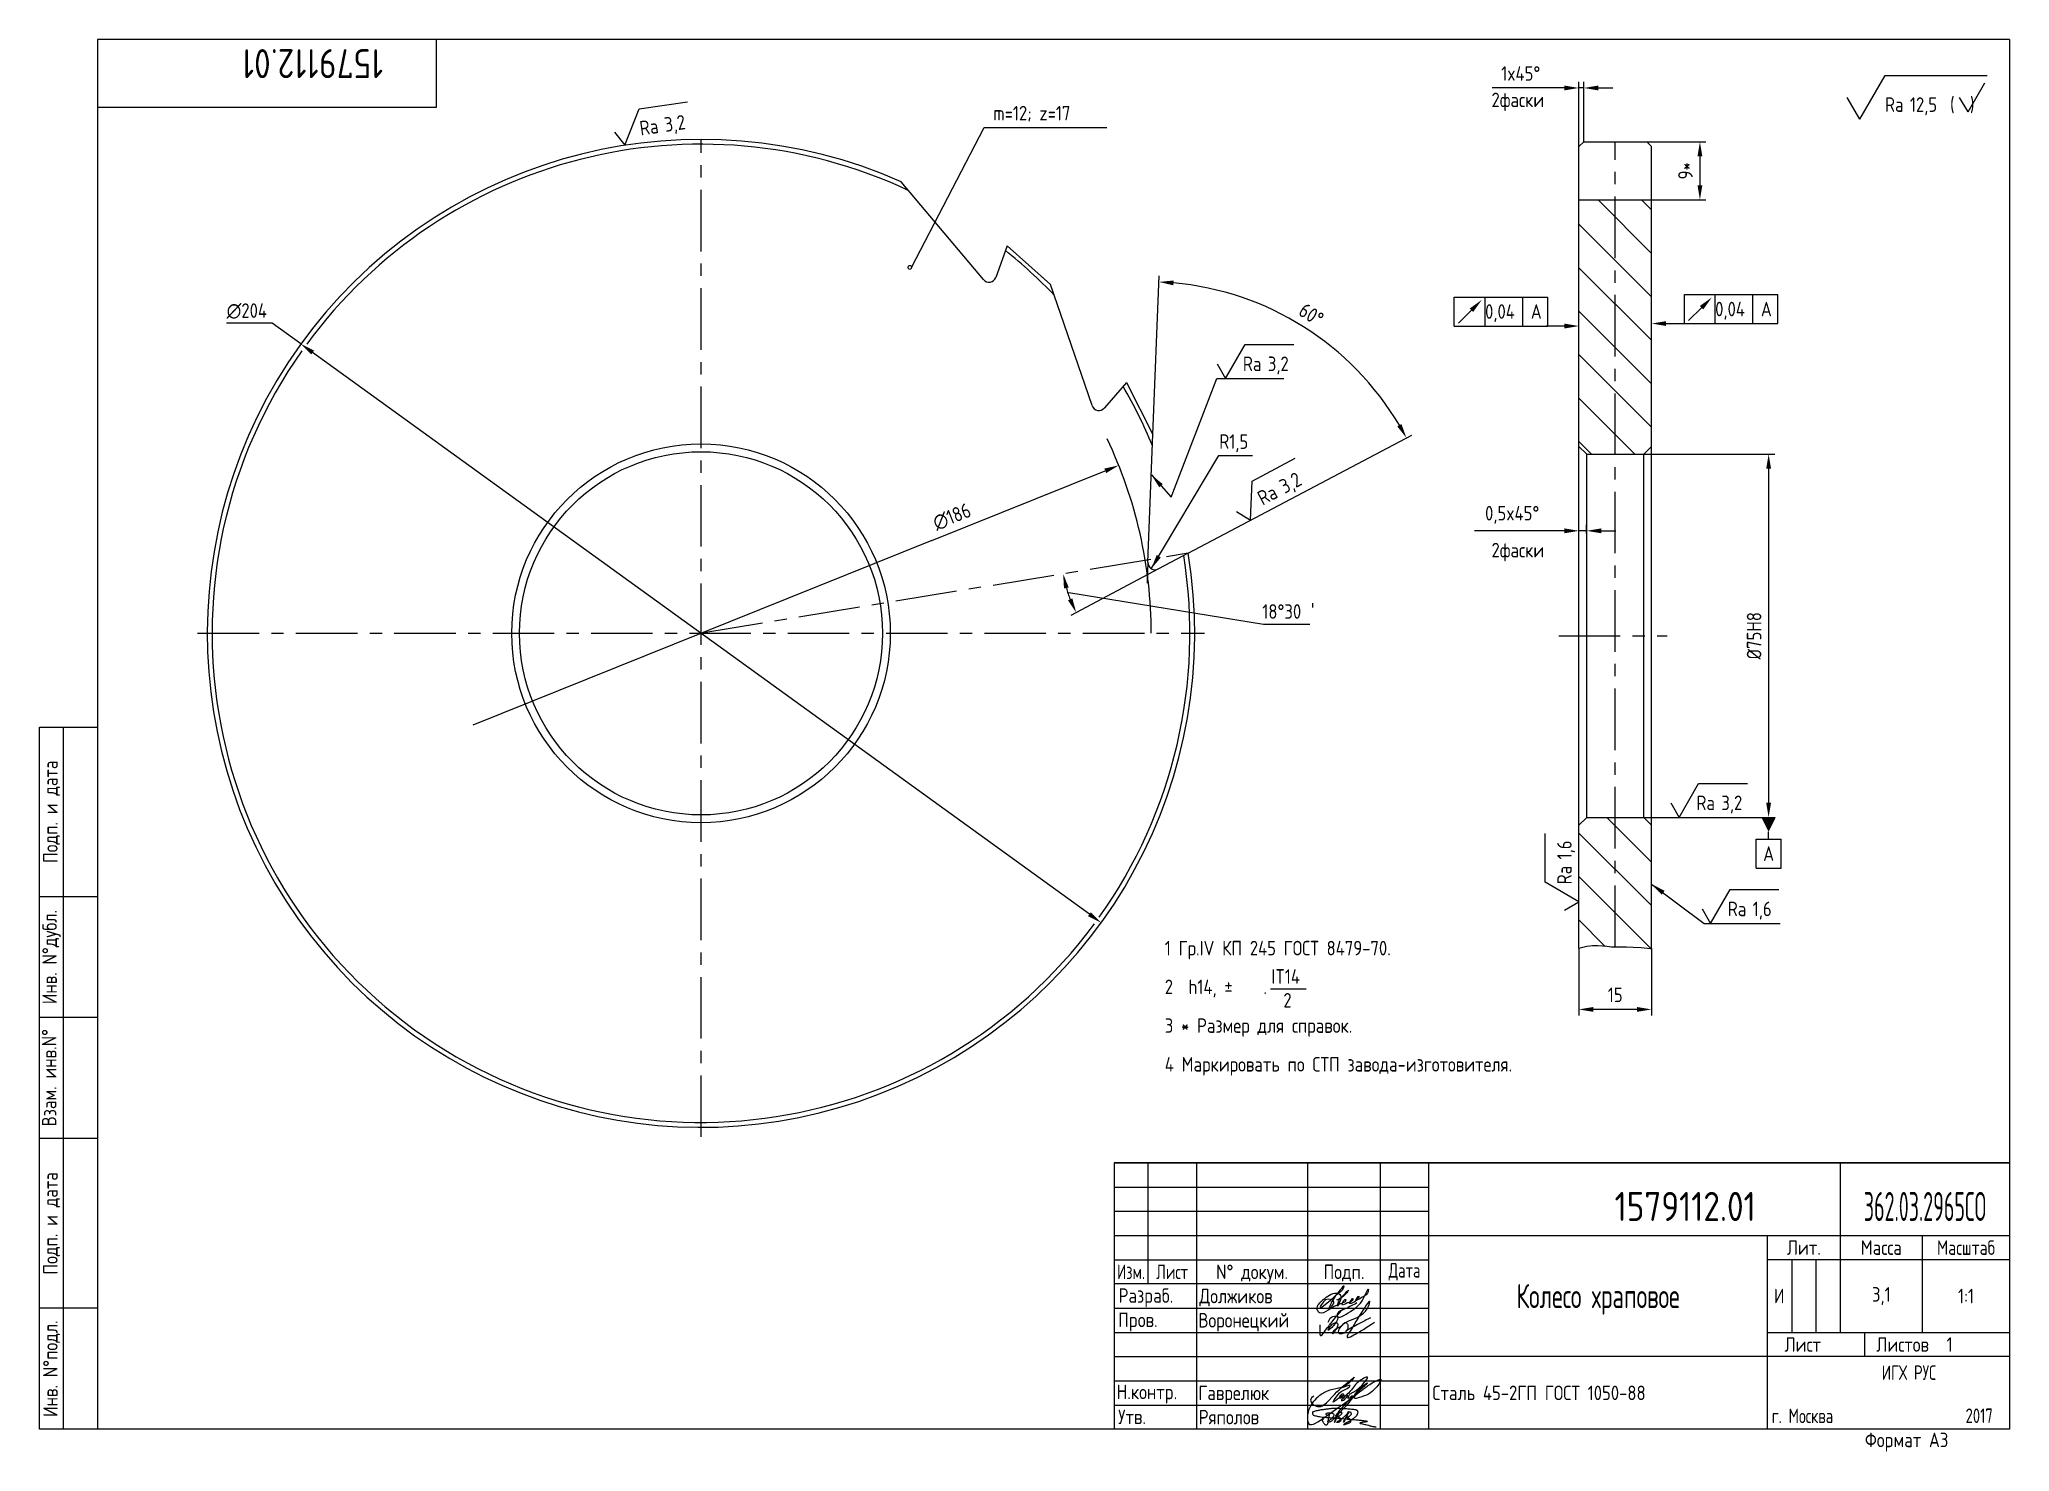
# Paper-space layout 'A3' of a CAD drawing. Header units: millimetres. Extents: x 296 to 703, y 4 to 296.
# The model-space entities are those that its viewports show. They can reach past a viewport. Long polylines and large blocks are cut down to what shows.
import ezdxf
from ezdxf.enums import TextEntityAlignment as Align

# ---------------------------------------------------------------- set-up
doc = ezdxf.new("R2010")
doc.units = ezdxf.units.MM
doc.linetypes.add('CENTER', pattern=[50.8, 31.75, -6.35, 6.35, -6.35])
for name, color, linetype in [('Bord', 1, 'Continuous'), ('Cen', 5, 'CENTER'), ('Cont', 6, 'Continuous'), ('Dim', 7, 'Continuous'), ('HATCH', 2, 'Continuous'), ('Text', 3, 'Continuous'), ('Textb', 6, 'Continuous'), ('Vporti', 7, 'Continuous')]:
    doc.layers.add(name, color=color, linetype=linetype)
doc.layers.get('Defpoints').off()
doc.styles.add('Style1', font='romans.shx', dxfattribs={"width": 0.8})
doc.dimstyles.new('Dia_1', dxfattribs={"dimtxt": 3, "dimasz": 3, "dimexe": 1.25, "dimexo": 0, "dimgap": 1, "dimtad": 1, "dimtoh": 1, "dimdec": 3, "dimtxsty": 'Style1', "dimcen": 2.5, "dimclrt": 3, "dimadec": 0, "dimazin": 0, "dimtfac": 1, "dimtdec": 3, "dimtmove": 0, "dimatfit": 2, "dimfxl": 1, "dimarcsym": 0})
doc.dimstyles.new('LIN1', dxfattribs={"dimtxt": 3, "dimasz": 3, "dimexe": 1.25, "dimexo": 0, "dimgap": 1.5, "dimtad": 1, "dimdec": 1, "dimdsep": 46, "dimtxsty": 'Style1', "dimcen": 2.5, "dimclrt": 3, "dimadec": 0, "dimazin": 0, "dimtfac": 1, "dimtdec": 1, "dimtmove": 0, "dimatfit": 3, "dimfxl": 1, "dimarcsym": 0})

# ---------------------------------------------------------------- blocks, each defined once
blk = doc.blocks.new('A$C314368CF')
at = {"layer": 'Text'}
for q in [(7.18, 6), (1.98, 3)]:
    blk.add_line((3.72, 0), q, dxfattribs=at)
at = {"layer": 'Text', "style": 'Style1', "width": 0.8}
blk.add_text('(  )', height=3, dxfattribs=at).set_placement((0, 0))
blk = doc.blocks.new('sherISO_18')
at = {"layer": 'Cont'}
for p, q in [((-30.94, -16.46), (-25.74, -7.46)), ((-25.74, -7.46), (-4.67, -7.46)), ((-30.94, -16.46), (-33.54, -11.96))]:
    blk.add_line(p, q, dxfattribs=at)
blk.add_blockref('A$C314368CF', (-12.3, -14.96))
at = {"layer": 'Textb', "style": 'Style1', "width": 0.8}
blk.add_text('Ra', height=3, dxfattribs=at).set_placement((-25.74, -14.96))
blk.add_attdef('12,5', (-20.6, -14.96), '', height=3, dxfattribs=at)
blk = doc.blocks.new('A3')
at = {"layer": 'Bord'}
for p, q in [((230, 55), (295, 55)), ((230, 50), (295, 50)), ((230, 45), (295, 45)), ((370, 40), (370, 25)), ((375, 40), (375, 25)), ((230, 30), (295, 30)), ((230, 25), (295, 25)), ((230, 20), (295, 20)), ((230, 15), (295, 15)), ((230, 10), (295, 10))]:
    blk.add_line(p, q, dxfattribs=at)
at = {"layer": 'Cont'}
for p, q in [((415, 292), (20, 292)), ((20, 292), (20, 5)), ((90, 278), (90, 292)), ((415, 292), (415, 5)), ((20, 278), (90, 278)), ((8, 5), (8, 150)), ((8, 150), (20, 150)), ((13, 5), (13, 150)), ((8, 115), (20, 115)), ((20, 90), (8, 90)), ((20, 65), (8, 65)), ((230, 60), (415, 60)), ((415, 60), (230, 60)), ((230, 60), (230, 5)), ((237, 60), (237, 35)), ((247, 60), (247, 5)), ((270, 5), (270, 60)), ((285, 60), (285, 5)), ((295, 5), (295, 60)), ((380, 60), (380, 25)), ((295, 45), (415, 45)), ((365, 5), (365, 45)), ((397, 25), (397, 45)), ((230, 40), (295, 40)), ((415, 40), (365, 40)), ((295, 35), (230, 35)), ((20, 30), (8, 30)), ((365, 25), (415, 25)), ((385, 25), (385, 20)), ((415, 20), (295, 20)), ((20, 5), (8, 5)), ((415, 5), (20, 5))]:
    blk.add_line(p, q, dxfattribs=at)
at = {"layer": 'Text', "style": 'Style1', "width": 0.8}
for s, p in [('Подп. и дата', (10.5, 132.5)), ('Инв. N%%dдубл.', (10.5, 102.5)), ('Взам. инв.N%%d ', (10, 78.38)), ('Подп. и дата', (10.5, 47.5)), ('Инв. N%%dподл.', (10.5, 17.5))]:
    blk.add_text(s, height=3, rotation=90, dxfattribs=at).set_placement(p, align=Align.MIDDLE)
at = {"layer": 'Text', "style": 'Style1'}
for s, width, p in [('Лит.', 0.8, (372.5, 42.5)), ('Масса', 0.8, (388.5, 42.5)), ('Масштаб', 0.75, (406, 42.5)), ('Изм.', 0.7, (233.5, 37.5)), ('Лист', 0.7, (242, 37.5)), ('N%%d докум.', 0.8, (258.5, 37.5)), ('Подп.', 0.8, (277.5, 37.5)), ('Лист', 0.8, (372.27, 22.5)), ('Листов', 0.8, (392.9, 22.5))]:
    blk.add_text(s, height=3, dxfattribs=dict(at, width=width)).set_placement(p, align=Align.MIDDLE_CENTER)
at = {"layer": 'Text', "style": 'Style1', "width": 0.7}
for s, p in [('Дата', (290, 37.5)), ('ИГХ РУС', (394.22, 16.69))]:
    blk.add_text(s, height=3, dxfattribs=at).set_placement(p, align=Align.MIDDLE)
at = {"layer": 'Text', "style": 'Style1'}
for s, width, p in [('Разpаб.', 0.8, (230.92, 31.1)), ('Пpов.', 0.8, (230.84, 26.08)), ('Н.контp.', 0.8, (230.52, 11.2)), ('Утв.', 0.8, (230.84, 6.06)), ('г. Москва', 0.7, (365.87, 6.25)), ('Фоpмат А3', 0.8, (385.11, 1.29))]:
    blk.add_text(s, height=3, dxfattribs=dict(at, width=width)).set_placement(p)
for tag, p, width in [('ФИО', (249, 31), 0.8), ('И', (366.3, 31.02), 0.8), ('ФИО', (249, 26), 0.8), ('ГОСТ_СОРТАМЕНТА', (307, 14), 0.8), ('ФИО', (249, 11), 0.8), ('ФИО', (249, 6), 0.8), ('2007', (402.85, 6.29), 0.7)]:
    blk.add_attdef(tag, p, '', height=3, dxfattribs=dict(at, width=width))
at = {"layer": 'Text', "style": 'Style1', "width": 0.8}
for tag, p in [('200', (388.5, 32.5)), ('1:20', (406, 32.5))]:
    blk.add_attdef(tag, text='', height=3, dxfattribs=at).set_placement(p, align=Align.MIDDLE)
blk.add_attdef('СБОРОЧНЫЙ_ЧЕРТЕЖ', text='', height=3, dxfattribs=at).set_placement((330, 21.3), align=Align.CENTER)
for tag, p in [('1', (379, 22.5)), ('2', (402.6, 22.5))]:
    blk.add_attdef(tag, text='', height=3, dxfattribs=at).set_placement(p, align=Align.MIDDLE_CENTER)
blk.add_attdef('ЛИСТ', text='', height=3, dxfattribs=at).set_placement((295.75, 12.5), align=Align.MIDDLE_LEFT)
at = {"layer": 'Text', "style": 'Style1', "width": 0.7}
blk.add_attdef('%%OГОСТ_ТЕХ._ТРЕБОВАНИЙ', text='', height=3, dxfattribs=at).set_placement((307, 8), align=Align.BOTTOM_LEFT)
at = {"layer": 'Textb', "style": 'Style1', "width": 0.8}
blk.add_attdef('1234567', (79, 290), '', height=6, rotation=180, dxfattribs=at)
blk.add_attdef('1234567', (333.4, 48), '', height=6, dxfattribs=at)
for tag, height, p in [('123ХЯ', 6, (393.62, 48)), ('НАИМЕНОВАНИЕ', 5, (330, 30))]:
    blk.add_attdef(tag, text='', height=height, dxfattribs=at).set_placement(p, align=Align.CENTER)
blk = doc.blocks.new('A$C63F45750')
at = {"layer": 'Text'}
for points, knots in [([(3.17, 2.37), (3.12, 2.38), (3.04, 2.41), (2.94, 2.5), (2.85, 2.57), (2.79, 2.69), (2.87, 2.77), (2.99, 2.84), (3.16, 2.89), (3.36, 2.93), (3.6, 2.95), (3.82, 2.92), (4.05, 2.87), (4.25, 2.78), (4.45, 2.63), (4.46, 2.42), (4.38, 2.26), (4.28, 2.1), (4.17, 1.94), (4.03, 1.78), (3.89, 1.62), (3.75, 1.52), (3.63, 1.43), (3.49, 1.36), (3.35, 1.3), (3.24, 1.25), (3.16, 1.21), (3.12, 1.15), (3.19, 1.1), (3.27, 1.09), (3.4, 1.07), (3.55, 1.07), (3.72, 1.12), (3.92, 1.19), (4.1, 1.34), (4.26, 1.51), (4.44, 1.65), (4.59, 1.81), (4.74, 1.93), (4.84, 2.04), (4.93, 2.14), (5.07, 2.29), (5.19, 2.53), (5.28, 2.68), (5.35, 2.96), (5.23, 2.66), (5.2, 2.44), (5.04, 2.09), (4.95, 1.81), (4.86, 1.57), (4.75, 1.31), (4.67, 1.12), (4.46, 0.78), (4.62, 1.17), (4.71, 1.45), (4.88, 1.74), (5.01, 2), (5.08, 2.19), (5.19, 2.4), (5.32, 2.58), (5.4, 2.75), (5.52, 2.89), (5.65, 3.04), (5.85, 3.1), (6.02, 3.03), (6.08, 2.87), (6.03, 2.7), (5.9, 2.51), (5.7, 2.37), (5.55, 2.23), (5.4, 2.17), (5.31, 2.12), (5.12, 2.09), (5.35, 2.07), (5.48, 2), (5.64, 1.93), (5.75, 1.8), (5.85, 1.67), (5.89, 1.54), (5.89, 1.37), (5.8, 1.2), (5.63, 1.06), (5.41, 0.94), (5.23, 0.86), (5.02, 0.92), (5.13, 1.1), (5.28, 1.16), (5.44, 1.27), (5.61, 1.36), (5.74, 1.46), (5.86, 1.53), (5.95, 1.61), (6.05, 1.69), (6.15, 1.77), (6.28, 1.87), (6.46, 2.02), (6.65, 2.19), (6.83, 2.37), (6.98, 2.49), (7.11, 2.61), (7.2, 2.74), (7.32, 2.84), (7.42, 2.97), (7.48, 3.08), (7.48, 3.27), (7.34, 3.08), (7.28, 2.94), (7.18, 2.69), (7.1, 2.46), (7, 2.22), (6.93, 1.98), (6.83, 1.78), (6.73, 1.55), (6.67, 1.34), (6.6, 1.14), (6.56, 1.03), (6.39, 0.99), (6.62, 1.33), (6.75, 1.54), (6.93, 1.87), (7.05, 2.08), (7.18, 2.32), (7.33, 2.6), (7.47, 2.89), (7.6, 3.07), (7.79, 3.18), (7.95, 3.01), (8, 2.81), (7.99, 2.62), (7.94, 2.46), (7.83, 2.33), (7.69, 2.22), (7.53, 2.11), (7.37, 2.03), (7.21, 1.99), (7.11, 1.97), (6.89, 1.98), (7.07, 1.94), (7.15, 1.9), (7.27, 1.88), (7.39, 1.84), (7.52, 1.81), (7.62, 1.72), (7.7, 1.62), (7.78, 1.51), (7.83, 1.39), (7.87, 1.26), (7.88, 1.13), (7.86, 0.99), (7.75, 0.88), (7.6, 0.77), (7.4, 0.73), (7.19, 0.66), (6.97, 0.55), (6.71, 0.48), (6.57, 0.44), (6.42, 0.42), (6.52, 0.58), (6.61, 0.64), (6.81, 0.78), (7.06, 0.89), (7.33, 1.04), (7.55, 1.16), (7.7, 1.24), (7.84, 1.32), (7.99, 1.43), (8.21, 1.58), (8.48, 1.76), (8.74, 1.95), (8.97, 2.12), (9.1, 2.29), (9.23, 2.44), (9.3, 2.6), (9.37, 2.74), (9.42, 2.92), (9.45, 3.13), (9.21, 3.48), (8.67, 3.59), (8.09, 3.63), (7.57, 3.66), (7.06, 3.74), (6.57, 3.75), (6.09, 3.74), (5.67, 3.78), (5.28, 3.78), (4.96, 3.81), (4.65, 3.83), (4.31, 3.82), (3.97, 3.79), (3.61, 3.74), (3.22, 3.67), (2.86, 3.66), (2.53, 3.61), (2.18, 3.52), (1.78, 3.54), (1.38, 3.37), (0.96, 3.35), (0.58, 3.24), (0.25, 3.19), (0.03, 3.06), (-0.03, 2.83), (0.02, 2.6), (0.26, 2.38), (0.59, 2.33), (1, 2.2), (1.48, 2.15), (1.93, 2.05), (2.35, 2.02), (2.72, 2.01), (3.11, 1.94), (3.68, 1.94), (4.25, 1.83), (4.91, 1.87), (5.53, 1.76), (6.13, 1.72), (6.73, 1.71), (7.32, 1.62), (7.99, 1.55), (8.64, 1.54), (9.16, 1.46), (9.61, 1.42), (10.03, 1.4), (10.41, 1.32), (10.73, 1.29), (11.01, 1.24), (11.18, 1.23), (11.42, 1.14), (11.18, 1.06), (11.01, 1.03), (10.71, 0.98), (10.37, 0.92), (10.1, 0.91), (9.65, 0.75), (10.22, 0.67), (10.54, 0.59), (11.08, 0.47), (11.61, 0.35), (12.17, 0.15), (12.64, 0.08), (12.98, 0.03), (13.11, 0.01), (13.18, 0)], [0, 0, 0, 0, 0.153866, 0.270441, 0.388867, 0.510533, 0.592156, 0.71333, 0.90842, 1.11344, 1.349254, 1.61246, 1.782219, 2.047249, 2.291879, 2.451528, 2.651081, 2.806158, 3.017979, 3.227348, 3.462381, 3.633009, 3.75766, 3.920516, 4.080796, 4.214529, 4.291786, 4.349969, 4.397594, 4.50822, 4.594826, 4.799244, 4.954392, 5.128468, 5.437537, 5.632649, 5.842485, 6.094987, 6.293219, 6.410959, 6.551192, 6.687808, 7.022147, 7.294342, 7.425356, 7.52079, 7.946481, 8.313051, 8.59833, 8.833695, 9.090496, 9.427695, 9.601191, 9.883219, 10.093306, 10.673943, 10.798776, 10.974628, 11.287247, 11.486184, 11.648652, 11.848902, 12.027194, 12.25348, 12.40059, 12.537783, 12.716293, 12.91523, 13.208551, 13.438489, 13.549668, 13.67779, 13.77127, 13.930001, 14.029091, 14.272112, 14.434836, 14.547084, 14.739051, 14.830983, 15.061241, 15.268922, 15.500489, 15.788979, 15.879568, 16.024283, 16.221854, 16.418714, 16.593102, 16.783247, 16.91018, 17.018213, 17.135263, 17.278205, 17.430482, 17.620087, 17.979626, 18.191789, 18.388716, 18.565718, 18.714854, 18.857929, 19.039974, 19.171375, 19.283034, 19.400085, 19.618058, 19.882245, 20.150781, 20.377854, 20.649532, 20.89723, 21.042543, 21.40016, 21.557817, 21.667145, 21.752781, 21.926256, 22.412297, 22.813145, 22.961412, 23.171289, 23.607257, 23.940428, 24.110007, 24.291214, 24.48084, 24.697609, 24.904078, 25.034245, 25.218018, 25.407651, 25.573473, 25.787447, 25.930292, 26.051316, 26.18846, 26.285312, 26.406799, 26.52425, 26.630463, 26.793722, 26.898606, 27.029313, 27.171012, 27.314101, 27.419918, 27.580557, 27.709367, 27.829268, 28.024364, 28.266961, 28.41242, 28.705761, 28.989137, 29.187748, 29.233768, 29.332802, 29.529535, 29.667094, 30.039923, 30.332117, 30.61061, 30.769982, 30.856778, 31.109923, 31.313488, 31.656425, 32.066331, 32.296628, 32.49714, 32.710276, 32.891468, 33.014834, 33.177747, 33.444503, 33.618009, 34.409008, 34.914636, 35.419802, 35.95397, 36.458179, 36.88069, 37.388403, 37.738353, 38.034261, 38.353468, 38.693154, 39.037638, 39.391136, 39.787481, 40.203773, 40.488977, 40.784975, 41.26625, 41.668005, 42.070065, 42.499388, 42.869834, 43.079573, 43.213439, 43.554591, 43.717296, 44.153724, 44.506336, 45.019111, 45.587859, 45.90191, 46.270392, 46.703958, 47.093115, 47.952647, 48.44014, 49.079253, 49.808223, 50.268654, 50.851051, 51.604831, 52.298429, 52.776925, 53.1907, 53.661988, 54.042386, 54.348524, 54.616841, 54.853814, 54.983777, 55.126096, 55.333328, 55.613101, 56.008732, 56.315809, 56.59982, 56.87931, 57.399251, 57.889617, 58.432507, 59.066698, 59.660314, 59.862668, 60.07277, 60.07277, 60.07277, 60.07277]), ([(2.31, 1.53), (2.26, 1.52), (2.17, 1.51), (2.06, 1.48), (1.93, 1.38), (2.07, 1.25), (2.14, 1.11), (2.26, 0.93), (2.39, 0.72), (2.57, 0.54), (2.71, 0.44), (2.86, 0.4), (3.02, 0.43), (3.14, 0.54), (3.21, 0.79), (3.25, 1.07), (3.31, 1.4), (3.35, 1.67), (3.38, 1.92), (3.47, 2.19), (3.5, 2.43), (3.54, 2.59), (3.56, 2.64)], [0, 0, 0, 0, 0.15847, 0.269731, 0.363591, 0.555514, 0.688037, 0.848606, 1.204359, 1.433632, 1.58673, 1.729549, 1.880686, 2.057874, 2.19169, 2.63505, 2.928153, 3.184121, 3.441863, 3.696117, 4.025873, 4.178055, 4.178055, 4.178055, 4.178055])]:
    blk.add_open_spline(points, degree=3, knots=knots, dxfattribs=at)
blk = doc.blocks.new('*D3')
at = {"layer": 'Dim', "color": 0, "lineweight": -2, "transparency": 16777216}
for p, q in [((4413.37, 713.82), (4425.62, 713.82)), ((4424.37, 710.82), (4424.37, 704.82)), ((4414.37, 701.82), (4425.62, 701.82))]:
    blk.add_line(p, q, dxfattribs=at)
at = {"layer": 'Dim', "color": 0, "transparency": 16777216}
for points in [[(4423.87, 710.82), (4424.87, 710.82), (4424.37, 713.82)], [(4423.87, 704.82), (4424.87, 704.82), (4424.37, 701.82)]]:
    blk.add_solid(points, dxfattribs=at)
at = {"layer": 'Dim', "color": 3, "transparency": 16777216, "insert": (4421.37, 707.82), "char_height": 3, "attachment_point": 5, "rotation": 90, "style": 'Style1'}
blk.add_mtext('9*', dxfattribs=at)
blk = doc.blocks.new('SHERISO_04')
at = {"layer": 'Text'}
blk.add_line((4.04, 7), (14.12, 7), dxfattribs=at)
blk.add_lwpolyline([(-1.73, 3), (0, 0), (4.04, 7)], dxfattribs=at)
at = {"layer": 'Text', "style": 'Style1', "width": 0.8}
blk.add_text('Ra', height=3, dxfattribs=at).set_placement((3.58, 1.5))
blk.add_attdef('3,2', (8.73, 1.5), '', height=3, dxfattribs=at)
blk = doc.blocks.new('*D4')
at = {"layer": 'Dim', "color": 0, "lineweight": -2, "transparency": 16777216}
for p, q in [((4396.37, 724.94), (4381.46, 724.94)), ((4399.37, 711.82), (4399.37, 726.19)), ((4400.37, 724.94), (4399.37, 724.94)), ((4400.37, 713.82), (4400.37, 726.19)), ((4403.37, 724.94), (4406.37, 724.94))]:
    blk.add_line(p, q, dxfattribs=at)
at = {"layer": 'Dim', "color": 0, "transparency": 16777216}
for points in [[(4396.37, 725.44), (4396.37, 724.44), (4399.37, 724.94)], [(4403.37, 725.44), (4403.37, 724.44), (4400.37, 724.94)]]:
    blk.add_solid(points, dxfattribs=at)
at = {"layer": 'Dim', "color": 3, "transparency": 16777216, "insert": (4387.36, 727.94), "char_height": 3, "attachment_point": 5, "style": 'Style1'}
blk.add_mtext('1x45%%D', dxfattribs=at)
blk = doc.blocks.new('forma02')
at = {"layer": 'Bord'}
for p, q in [((0, -4.5), (0, -3)), ((-2.57143, -4.5), (2.57143, -4.5)), ((-2.57143, -10.5), (-2.57143, -4.5)), ((2.57143, -10.5), (2.57143, -4.5)), ((-2.57143, -10.5), (2.57143, -10.5))]:
    blk.add_line(p, q, dxfattribs=at)
blk.add_lwpolyline([(0, -3, 0, 3, 0), (0, 0, 3, 3, 0)], format="xyseb", dxfattribs=at)
at = {"layer": 'Text', "style": 'Style1', "width": 0.8}
blk.add_attdef('А', text='', height=3, dxfattribs=at).set_placement((0, -7.5), align=Align.MIDDLE)
blk = doc.blocks.new('*D5')
at = {"layer": 'Dim', "color": 0, "lineweight": -2, "transparency": 16777216}
for p, q in [((4399.37, 547.28), (4399.37, 533.41)), ((4414.37, 547.21), (4414.37, 533.41)), ((4411.37, 534.66), (4402.37, 534.66))]:
    blk.add_line(p, q, dxfattribs=at)
at = {"layer": 'Dim', "color": 0, "transparency": 16777216}
for points in [[(4402.37, 535.16), (4402.37, 534.16), (4399.37, 534.66)], [(4411.37, 535.16), (4411.37, 534.16), (4414.37, 534.66)]]:
    blk.add_solid(points, dxfattribs=at)
at = {"layer": 'Dim', "color": 3, "transparency": 16777216, "insert": (4406.87, 537.66), "char_height": 3, "attachment_point": 5, "style": 'Style1'}
blk.add_mtext('15', dxfattribs=at)
blk = doc.blocks.new('*D6')
at = {"layer": 'Dim', "color": 0, "lineweight": -2, "transparency": 16777216}
blk.add_line((4265.7, 631.48), (4301.53, 645.88), dxfattribs=at)
at = {"layer": 'Dim', "color": 0, "transparency": 16777216}
blk.add_solid([(4301.34, 646.34), (4301.72, 645.41), (4304.31, 647)], dxfattribs=at)
at = {"layer": 'Dim', "color": 3, "transparency": 16777216, "insert": (4269.85, 636.38), "char_height": 3, "attachment_point": 5, "rotation": 21.8908, "style": 'Style1'}
blk.add_mtext('∅186', dxfattribs=at)
blk = doc.blocks.new('*D7')
at = {"layer": 'Dim', "color": 0, "lineweight": -2, "transparency": 16777216}
for p, q in [((4129.41, 676.37), (4119.96, 676.37)), ((4135.35, 672.08), (4129.41, 676.37)), ((4298.25, 554.33), (4137.78, 670.32))]:
    blk.add_line(p, q, dxfattribs=at)
at = {"layer": 'Dim', "color": 0, "transparency": 16777216}
for points in [[(4138.08, 670.72), (4137.49, 669.91), (4135.35, 672.08)], [(4298.55, 554.73), (4297.96, 553.92), (4300.68, 552.57)]]:
    blk.add_solid(points, dxfattribs=at)
at = {"layer": 'Dim', "color": 3, "transparency": 16777216, "insert": (4124.19, 678.87), "char_height": 3, "attachment_point": 5, "style": 'Style1'}
blk.add_mtext('∅204', dxfattribs=at)
blk = doc.blocks.new('*D8')
at = {"layer": 'Dim', "color": 0, "lineweight": -2, "transparency": 16777216}
for p, q in [((4396.37, 633.49), (4377.8, 633.49)), ((4399.37, 632.94), (4399.37, 634.74)), ((4400.97, 633.49), (4399.37, 633.49)), ((4400.97, 632.94), (4400.97, 634.74)), ((4403.97, 633.49), (4406.97, 633.49))]:
    blk.add_line(p, q, dxfattribs=at)
at = {"layer": 'Dim', "color": 0, "transparency": 16777216}
for points in [[(4396.37, 633.99), (4396.37, 632.99), (4399.37, 633.49)], [(4403.97, 633.99), (4403.97, 632.99), (4400.97, 633.49)]]:
    blk.add_solid(points, dxfattribs=at)
at = {"layer": 'Dim', "color": 3, "transparency": 16777216, "insert": (4385.59, 636.78), "char_height": 3, "attachment_point": 5, "style": 'Style1'}
blk.add_mtext('0,5x45%%D', dxfattribs=at)
blk = doc.blocks.new('*D9')
at = {"layer": 'Dim', "color": 0, "lineweight": -2, "transparency": 16777216}
for p, q in [((4412.77, 649.32), (4439.81, 649.32)), ((4438.56, 646.32), (4438.56, 577.32)), ((4412.77, 574.32), (4439.81, 574.32))]:
    blk.add_line(p, q, dxfattribs=at)
at = {"layer": 'Dim', "color": 0, "transparency": 16777216}
for points in [[(4438.06, 646.32), (4439.06, 646.32), (4438.56, 649.32)], [(4438.06, 577.32), (4439.06, 577.32), (4438.56, 574.32)]]:
    blk.add_solid(points, dxfattribs=at)
at = {"layer": 'Dim', "color": 3, "transparency": 16777216, "insert": (4435.56, 611.82), "char_height": 3, "attachment_point": 5, "rotation": 90, "style": 'Style1'}
blk.add_mtext('%%C75H8', dxfattribs=at)
blk = doc.blocks.new('*D10')
at = {"layer": 'Dim', "color": 0, "lineweight": -2, "transparency": 16777216}
for p, q in [((4311.38, 653.4), (4312.68, 686.13)), ((4318.67, 628.86), (4364.85, 653.27))]:
    blk.add_line(p, q, dxfattribs=at)
blk.add_arc((4310.23, 624.4), 60.53, 30.7, 84.8906, dxfattribs=at)
at = {"layer": 'Dim', "color": 0, "transparency": 16777216}
for points in [[(4315.59, 684.19), (4315.65, 685.18), (4312.63, 684.88)], [(4362.71, 655.54), (4361.84, 655.05), (4363.74, 652.68)]]:
    blk.add_solid(points, dxfattribs=at)
at = {"layer": 'Dim', "color": 3, "transparency": 16777216, "insert": (4344.09, 678.15), "char_height": 3, "attachment_point": 5, "rotation": 327.7953, "style": 'Style1'}
blk.add_mtext('60°', dxfattribs=at)

msp = doc.modelspace()

# ---------------------------------------------------------------- hatches: boundary and pattern name
at = {"layer": 'HATCH'}
h = msp.add_hatch(dxfattribs=at)
h.set_pattern_fill('ANSI31', color=256, scale=2, angle=90, style=0)
h.set_pattern_definition([(135, (-271.9646, 231.4347), (-4.490128, -4.490128), [])])
h.paths.add_polyline_path([(4414.374, 701.8207), (4406.874, 701.8207), (4406.874, 649.3207), (4412.774, 649.3207), (4414.374, 650.9207)])
h.paths.add_polyline_path([(4406.874, 701.8207), (4399.374, 701.8207), (4399.374, 650.9207), (4400.974, 649.3207), (4406.874, 649.3207)])
h.paths.add_polyline_path([(4406.874, 574.3207), (4400.974, 574.3207), (4399.374, 572.7207), (4399.374, 547.2793), (4399.6473, 547.382), (4401.0023, 547.7226), (4402.195, 547.8716), (4403.2622, 547.8818), (4404.2408, 547.8053), (4405.1675, 547.6949), (4406.0793, 547.6028), (4406.874, 547.5725)])
h.paths.add_polyline_path([(4414.374, 572.7207), (4412.774, 574.3207), (4406.874, 574.3207), (4406.874, 547.5725), (4407.017, 547.567), (4408.0378, 547.5673), (4409.2032, 547.5691), (4410.5746, 547.5374), (4412.2133, 547.4376), (4414.1807, 547.2349), (4414.374, 547.207)])
h.paths.add_polyline_path([(4399.3383, 565.4182), (4399.3383, 571.8896), (4393.9812, 571.8896), (4393.9812, 565.4182)], flags=9)

# ---------------------------------------------------------------- linework, layer by layer
at = {"color": 0, "linetype": 'ByBlock'}
msp.add_line((4312.5347, 625.6146), (4294.4142, 616.0365), dxfattribs=at)
msp.add_arc((4318.6698, 628.8575), 26.1856, 195.897075, 201.292085, dxfattribs=at)
for points in [[(4292.9978, 621.5758), (4293.9736, 621.7941), (4292.8306, 624.6126)], [(4294.7263, 619.5568), (4293.8169, 619.1409), (4295.5193, 616.6206)]]:
    msp.add_solid(points, dxfattribs=at)
at = {"layer": 'Bord'}
for p, q in [((4261.5287, 687.895), (4276.5075, 716.7564)), ((4276.5075, 716.7564), (4301.8728, 716.7564)), ((4373.6297, 675.775), (4373.6297, 681.775)), ((4373.6297, 681.775), (4392.9405, 681.775)), ((4380.0027, 675.775), (4380.0027, 681.775)), ((4387.7977, 675.775), (4387.7977, 681.775)), ((4392.9405, 675.775), (4392.9405, 681.775)), ((4421.1623, 676.2915), (4421.1623, 682.2915)), ((4421.1623, 682.2915), (4440.473, 682.2915)), ((4427.5353, 676.2915), (4427.5353, 682.2915)), ((4435.3302, 676.2915), (4435.3302, 682.2915)), ((4440.473, 676.2915), (4440.473, 682.2915)), ((4373.6297, 675.775), (4392.9405, 675.775)), ((4396.374, 675.775), (4392.5858, 675.775)), ((4416.5353, 676.2915), (4440.473, 676.2915)), ((4417.374, 676.2915), (4421.1623, 676.2915)), ((4310.3349, 627.0001), (4310.164, 622.6863))]:
    msp.add_line(p, q, dxfattribs=at)
at = {"layer": 'Bord', "const_width": 0.25}
msp.add_lwpolyline([(4260.7787, 687.895, 1), (4261.5287, 687.895, 1)], format="xyb", close=True, dxfattribs=at)
at = {"layer": 'Bord'}
for points in [[(4399.374, 675.775, 0, 1, 0), (4396.374, 675.775, 1, 1, 0)], [(4414.374, 676.2915, 0, 1, 0), (4417.374, 676.2915, 1, 1, 0)]]:
    msp.add_lwpolyline(points, format="xyseb", dxfattribs=at)
msp.add_lwpolyline([(4399.374, 547.2793), (4399.6473, 547.382), (4401.0023, 547.7226), (4402.195, 547.8716), (4403.2622, 547.8818), (4404.2408, 547.8053), (4405.1675, 547.6949), (4406.0793, 547.6028), (4407.017, 547.567), (4408.0378, 547.5673), (4409.2032, 547.5691), (4410.5746, 547.5374), (4412.2133, 547.4376), (4414.1807, 547.2349), (4414.374, 547.207)], dxfattribs=at)
msp.add_arc((4218.019, 612.3224), 93, 0, 25.58032, dxfattribs=at)
at = {"layer": 'Cen', "ltscale": 0.4}
for p, q in [((4218.019, 508.3224), (4218.019, 714.3224)), ((4406.874, 547.5725), (4406.874, 713.8207)), ((4310.923, 627.5848), (4218.019, 612.3224)), ((4114.019, 612.3224), (4322.019, 612.3224)), ((4395.2188, 611.8207), (4417.582, 611.8207))]:
    msp.add_line(p, q, dxfattribs=at)
at = {"layer": 'Cen'}
msp.add_line((4318.6698, 628.8575), (4314.1464, 628.1143), dxfattribs=at)
at = {"layer": 'Cont'}
for p, q in [((4399.374, 712.8207), (4400.374, 713.8207)), ((4399.374, 547.2793), (4399.374, 712.8207)), ((4400.374, 713.8207), (4413.374, 713.8207)), ((4413.374, 713.8207), (4414.374, 712.8207)), ((4414.374, 547.207), (4414.374, 712.8207)), ((4276.353, 685.3622), (4259.3396, 705.578)), ((4399.374, 701.8207), (4414.374, 701.8207)), ((4281.2613, 692.35), (4278.9121, 685.8203)), ((4281.2613, 692.35), (4290.2371, 684.354)), ((4298.7988, 659.3573), (4290.2371, 684.354)), ((4305.9, 664.1002), (4301.3506, 658.86)), ((4305.9, 664.1002), (4311.3812, 653.4017)), ((4310.3349, 627.0001), (4311.3812, 653.4017)), ((4399.374, 650.9207), (4400.974, 649.3207)), ((4400.974, 649.3207), (4412.774, 649.3207)), ((4400.974, 574.3207), (4400.974, 649.3207)), ((4414.374, 650.9207), (4412.774, 649.3207)), ((4412.774, 574.3207), (4412.774, 649.3207)), ((4318.6698, 628.8575), (4312.5347, 625.6146)), ((4399.374, 572.7207), (4400.974, 574.3207)), ((4400.974, 574.3207), (4412.774, 574.3207)), ((4412.774, 574.3207), (4414.374, 572.7207))]:
    msp.add_line(p, q, dxfattribs=at)
for radius in [39.1, 37.5]:
    msp.add_circle((4218.019, 612.3224), radius, dxfattribs=at)
for centre, radius, start, end in [((4218.019, 612.3224), 102, 66.102374, 9.329289), ((4218.019, 612.3224), 101, 64.914944, 143.747871), ((4218.019, 612.3224), 101, 43.738473, 51.491977), ((4277.5006, 686.3281), 1.5, 220.08359, 340.212811), ((4218.019, 612.3224), 101, 144.720758, 323.560137), ((4300.2179, 659.8434), 1.5, 198.907119, 319.036341), ((4218.019, 612.3224), 101, 22.562002, 30.315506), ((4218.019, 612.3224), 101, 324.53025, 9.139035), ((4311.8337, 626.9407), 1.5, 177.730649, 297.85987)]:
    msp.add_arc(centre, radius, start, end, dxfattribs=at)
at = {"layer": 'Dim'}
for p, q in [((4265.7045, 631.483), (4170.8468, 593.3682)), ((4294.0073, 620.75), (4334.2428, 614.1983)), ((4334.2428, 614.1983), (4343.8142, 614.1983))]:
    msp.add_line(p, q, dxfattribs=at)
at = {"layer": 'Text'}
for p, q in [((4377.1773, 679.0539), (4374.4986, 676.3752)), ((4424.7098, 679.5705), (4422.0312, 676.8918)), ((4344.3039, 618.5533), (4344.3039, 617.6679))]:
    msp.add_line(p, q, dxfattribs=at)
for points in [[(4379.2986, 681.1752, 0, 1, 0), (4377.1773, 679.0539, 1, 1, 0)], [(4426.8312, 681.6918, 0, 1, 0), (4424.7098, 679.5705, 1, 1, 0)]]:
    msp.add_lwpolyline(points, format="xyseb", dxfattribs=at)

# ---------------------------------------------------------------- block references
at = {"layer": 'Dim'}
for p, rotation, values in [((4202.2644, 713.0984), 8.334647082755371, {'3,2': '3,2'}), ((4399.374, 556.8982), 90, {'3,2': '1,6'})]:
    msp.add_blockref('SHERISO_04', p, dxfattribs=dict(at, rotation=rotation)).add_auto_attribs(values)
msp.add_blockref('SHERISO_04', (4420.0668, 574.3207), dxfattribs=at).add_auto_attribs({'3,2': '3,2'})
at = {"layer": 'HATCH'}
msp.add_blockref('forma02', (4438.5648, 574.3207), dxfattribs=at).add_auto_attribs({'А': 'A'})
at = {"layer": 'Vporti'}
for p, values in [((4326.3781, 664.9792), {'3,2': '3,2'}), ((4426.5439, 552.4104), {'3,2': '1,6'})]:
    msp.add_blockref('SHERISO_04', p, dxfattribs=at).add_auto_attribs(values)
at = {"layer": 'Vporti', "rotation": 27.888988647408336}
msp.add_blockref('SHERISO_04', (4331.5559, 635.6688), dxfattribs=at).add_auto_attribs({'3,2': '3,2'})

# ---------------------------------------------------------------- texts
at = {"color": 3, "linetype": 'ByBlock', "insert": (4328.0679, 651.5728), "char_height": 3, "attachment_point": 5, "rotation": 359.585391, "style": 'Style1'}
msp.add_mtext('R1,5', dxfattribs=at)
at = {"layer": 'Text', "style": 'Style1', "width": 0.8}
for s, p in [('m=12; z=17', (4278.3867, 718.242)), ('2фаски', (4381.3128, 720.9786)), ('0,04', (4379.9843, 677.275)), ('А', (4389.4367, 677.275)), ('0,04', (4427.5169, 677.7915)), ('A', (4436.9692, 677.7915)), ('2фаски', (4381.3128, 628.0063)), ('18%%D30', (4333.9674, 615.3281))]:
    msp.add_text(s, height=3, dxfattribs=at).set_placement(p)

# ---------------------------------------------------------------- dimensions: what is measured, and where the dimension line sits
at = {"layer": 'Dim'}
dim = msp.add_linear_dim(base=(4400.374, 724.9361), p1=(4399.374, 711.8207), p2=(4400.374, 713.8207), text='<>x45%%D', dimstyle='LIN1', dxfattribs=at)
dim.commit()
dim.dimension.update_dxf_attribs({"geometry": '*D4', "text_midpoint": (4387.3597, 724.9361), "dimtype": 160})
for base, p1, p2, text, picture, middle in [((4424.374, 701.8207), (4413.374, 713.8207), (4414.374, 701.8207), '9*', '*D3', (4421.374, 707.8207)), ((4438.5648, 574.3207), (4412.774, 649.3207), (4412.774, 574.3207), '%%C<>H8', '*D9', (4435.5648, 611.8207))]:
    dim = msp.add_linear_dim(base=base, p1=p1, p2=p2, angle=90, text=text, dimstyle='LIN1', dxfattribs=at)
    dim.commit()
    dim.dimension.update_dxf_attribs({"geometry": picture, "text_midpoint": middle})
dim = msp.add_angular_dim_2l(base=(4350.8765, 669.2486), line1=((4318.6698, 628.8575), (4312.5347, 625.6146)), line2=((4310.3349, 627.0001), (4311.3812, 653.4017)), dimstyle='LIN1', override={"dimdec": 0, "dimazin": 2}, dxfattribs=at)
dim.commit()
dim.dimension.update_dxf_attribs({"geometry": '*D10', "text_midpoint": (4344.0888, 678.1514)})
for p1, p2, dimstyle, override, picture, middle in [((4300.6847, 552.5698), (4135.3533, 672.0751), 'Dia_1', {"dimtdec": 1}, '*D7', (4124.1859, 676.3677)), ((4131.7246, 577.6485), (4304.3134, 646.9964), 'LIN1', {"dimtmove": 1}, '*D6', (4270.967, 633.5975))]:
    dim = msp.add_diameter_dim_2p(p1=p1, p2=p2, dimstyle=dimstyle, override=override, dxfattribs=at)
    dim.commit()
    dim.dimension.update_dxf_attribs({"geometry": picture, "text_midpoint": middle, "dimtype": 163})
dim = msp.add_linear_dim(base=(4399.374, 633.4908), p1=(4400.974, 632.9392), p2=(4399.374, 632.9392), text='0,5x45%%D', dimstyle='LIN1', dxfattribs=at)
dim.commit()
dim.dimension.update_dxf_attribs({"geometry": '*D8', "text_midpoint": (4385.5883, 636.7765)})
dim = msp.add_linear_dim(base=(4399.374, 534.6592), p1=(4414.374, 547.207), p2=(4399.374, 547.2793), dimstyle='LIN1', dxfattribs=at)
dim.commit()
dim.dimension.update_dxf_attribs({"geometry": '*D5', "text_midpoint": (4406.874, 537.6592)})

# ---------------------------------------------------------------- leaders
for points in [[(4311.0501, 645.0471), (4315.1585, 640.4194), (4324.5631, 664.9792), (4338.4226, 664.9792)], [(4311.0421, 625.6666), (4324.9918, 649.0755), (4331.9532, 649.022)], [(4414.374, 560.5469), (4425.2543, 552.4104), (4440.9229, 552.4104)]]:
    msp.add_leader(points, dimstyle='LIN1', dxfattribs=at)

psp = doc.layouts.new('A3')

# ---------------------------------------------------------------- linework, layer by layer
at = {"layer": 'Text'}
psp.add_line((550, 99.62), (557.37, 99.62), dxfattribs=at)
for points, knots in [([(567.81, 34.73), (567.05, 34.31), (565.73, 33.59), (563.86, 33), (563.53, 31.07), (568.46, 34.17), (568.79, 34.78), (570.2, 37.81), (570.17, 36.37), (569.29, 36.25), (567.1, 34.77), (568.42, 36.53), (567.88, 35.01), (565.36, 33.9), (567.25, 36.08), (566.7, 34.87), (565.98, 34.9), (564.11, 33.66), (565.45, 35.93), (565.57, 34.83), (563.66, 34.39), (562.39, 33.56), (560.24, 32.2), (559.2, 33.94), (560.7, 35.35), (562.11, 36.32), (563.39, 36.96), (564.35, 36.54), (564.76, 35.55), (563.46, 33.24), (564.16, 35.52), (564.76, 35.98), (566.41, 37.79), (565.42, 36.34), (564.69, 35.8), (563.88, 35.4), (563.64, 35.28)], [0, 0, 0, 0, 2.703743, 4.672825, 5.02799, 7.955933, 13.437489, 13.883188, 14.189441, 16.413959, 17.478513, 18.47964, 18.959294, 20.910841, 22.003091, 22.470554, 23.533771, 24.710748, 26.01626, 26.201331, 27.488187, 30.382065, 32.258784, 33.069724, 35.439902, 37.010787, 38.612861, 39.32109, 39.818865, 41.83144, 42.782113, 44.494961, 45.867914, 46.467245, 48.290622, 49.101188, 49.101188, 49.101188, 49.101188]), ([(562.16, 33.95), (562.58, 34.87), (563.11, 36.05), (565.38, 38.61), (564.93, 37.45), (563.43, 36.42), (559.22, 32.31), (560.87, 35.05), (561.85, 35.74), (563.41, 35.04), (562.78, 34.24), (562.26, 33.55), (562.09, 33.82), (562.13, 33.9), (562.16, 33.95)], [0, 0, 0, 0, 4.062617, 5.226919, 5.800291, 6.663227, 11.774431, 12.938639, 14.11351, 15.354081, 16.396133, 16.918576, 17.03251, 17.182794, 17.182794, 17.182794, 17.182794]), ([(560.2, 30.2), (560.16, 29.75), (560.09, 29.09), (560.25, 27.54), (561.58, 29.45), (562.71, 30.87), (564.09, 32.49), (564.9, 33.43)], [0, 0, 0, 0, 1.523947, 2.237958, 3.351836, 5.856423, 9.374056, 9.374056, 9.374056, 9.374056]), ([(561.89, 30.76), (562.05, 31.14), (562.36, 31.89), (564.87, 32.44), (563.06, 29.99), (561.54, 28.66), (562.59, 30.66), (564.74, 30.73), (562.27, 27.43), (563.33, 29.64), (564.49, 29.54), (565.47, 31.04), (566.31, 29.66), (565.47, 28.32), (563.44, 28.32), (565.02, 30.72), (567.43, 31.39), (569.79, 32.68), (571.29, 37.11), (567.5, 30.58), (564.84, 26.43), (568.31, 28.7), (571.45, 30.76)], [0, 0, 0, 0, 1.213353, 2.399709, 5.497648, 5.861317, 7.611627, 8.43806, 10.837371, 11.583123, 13.461301, 14.534506, 15.162086, 17.217848, 17.944717, 20.123775, 21.948027, 26.460707, 27.144718, 34.52243, 35.159468, 41.304292, 41.304292, 41.304292, 41.304292]), ([(570.63, 31.65), (569.86, 31.26), (568.14, 30.39), (566.47, 29.43), (565.55, 28.9)], [0, 0, 0, 0, 2.587978, 5.77327, 5.77327, 5.77327, 5.77327]), ([(558.94, 15.57), (558.6, 15.26), (557.72, 14.45), (560.11, 12.59), (563.24, 15.85), (564.74, 17.47), (567.63, 19.68), (565.73, 17.6), (564.32, 17.08), (561.62, 16.7), (559.32, 15.04), (557.58, 12.99), (557.44, 8.47), (563.59, 12.85), (567.34, 15.45), (570.63, 18.16), (573.3, 19.28), (570.98, 15.95), (569.69, 15.64), (566.38, 14.57), (568.64, 17.01), (570.71, 18.72), (568.02, 16.92), (566.92, 14.82), (562.13, 9.69), (564.74, 13.17), (567.85, 16.4), (565.72, 14.59), (566.27, 15.92), (567.43, 16.45), (568.62, 17.31), (570.88, 20.15), (567.25, 18.04), (566.96, 16.74), (563.91, 14.14), (565.53, 14.83), (566.13, 16.06), (565.08, 15.27), (563.77, 14.75), (564.83, 16.39), (565.19, 15.68), (564.11, 15.22), (562.31, 13.46), (563.8, 15.7), (564.71, 16.66), (565.87, 16.98), (566.83, 18.01), (565.58, 17.53), (564.54, 17.13)], [0, 0, 0, 0, 1.17994, 3.087717, 5.863103, 12.338328, 12.854096, 14.088578, 16.834551, 19.302558, 21.570562, 25.210018, 27.650956, 31.348291, 40.129863, 44.562748, 45.223917, 46.979401, 51.214655, 52.099288, 55.323111, 56.227801, 58.471865, 60.028126, 65.752911, 68.466223, 71.038525, 71.934922, 72.780229, 73.495807, 76.028152, 77.999346, 80.11892, 83.1954, 85.334448, 86.270878, 87.060466, 88.110212, 88.803314, 89.989889, 90.197567, 90.706974, 92.884587, 94.19917, 96.055742, 97.375783, 97.753899, 99.636325, 99.636325, 99.636325, 99.636325])]:
    psp.add_open_spline(points, degree=3, knots=knots, dxfattribs=at)

# ---------------------------------------------------------------- block references
ref = psp.add_blockref('A3', (287.66, 3.65))
ref.add_attrib('ФИО', 'Должиков', (535.27, 34.65), dxfattribs={"layer": 'Text', "height": 3, "style": 'Style1', "width": 0.8})
ref.add_attrib('123ХЯ', '362.03.2965СО', dxfattribs={"layer": 'Textb', "height": 6, "style": 'Style1', "width": 0.48}).set_placement((685.17, 51.65), align=Align.CENTER)
ref.add_attrib('1234567', '1579112.01', (621.06, 51.65), dxfattribs={"layer": 'Textb', "height": 6, "style": 'Style1', "width": 0.8})
ref.add_attrib('НАИМЕНОВАНИЕ', 'Колесо храповое', dxfattribs={"layer": 'Textb', "height": 5, "style": 'Style1', "width": 0.65}).set_placement((617.66, 33.65), align=Align.CENTER)
ref.add_attrib('ЛИСТ', 'Сталь 45-2ГП ГОСТ 1050-88', dxfattribs={"layer": 'Text', "height": 3, "style": 'Style1', "width": 0.8}).set_placement((583.41, 16.15), align=Align.MIDDLE_LEFT)
ref.add_attrib('И', 'И', (653.96, 34.67), dxfattribs={"layer": 'Text', "height": 3, "style": 'Style1', "width": 0.8})
ref.add_attrib('200', '3,1', dxfattribs={"layer": 'Text', "height": 3, "style": 'Style1', "width": 0.8}).set_placement((676.16, 36.15), align=Align.MIDDLE)
ref.add_attrib('1:20', '1:1', dxfattribs={"layer": 'Text', "height": 3, "style": 'Style1', "width": 0.8}).set_placement((693.66, 36.15), align=Align.MIDDLE)
ref.add_attrib('2', '1', dxfattribs={"layer": 'Text', "height": 3, "style": 'Style1', "width": 0.8}).set_placement((690.26, 26.15), align=Align.MIDDLE_CENTER)
ref.add_attrib('2007', '2017', (693.57, 9.94), dxfattribs={"layer": 'Text', "height": 3, "style": 'Style1', "width": 0.7})
ref.add_attrib('1234567', '1579112.01', (366.66, 293.65), dxfattribs={"layer": 'Textb', "height": 6, "rotation": 180, "style": 'Style1', "width": 0.8})
at = {"layer": 'Cont'}
psp.add_blockref('A$C63F45750', (558.63, 9.12), dxfattribs=at)
at = {"layer": 'Dim'}
psp.add_blockref('sherISO_18', (702.66, 295.65), dxfattribs=at).add_auto_attribs({'12,5': '12,5'})

# ---------------------------------------------------------------- texts
at = {"layer": 'Text', "style": 'Style1', "width": 0.8}
for s, p in [('1 Гр.IV КП 245 ГОСТ 8479-70.', (528.14, 106.5)), ('IT14', (550.16, 100.65)), ('2  h14, %%P    .', (528.14, 98.5)), ('2', (552.63, 95.73)), ('3 * Размер для справок.', (528.14, 90.5)), ('4 Маркировать по СТП завода-изготовителя.', (528.14, 82.5)), ('Воронецкий', (535.07, 29.65)), ('Гаврелюк', (535.07, 14.65)), ('Ряполов', (535.14, 9.65))]:
    psp.add_text(s, height=3, dxfattribs=at).set_placement(p)

# ---------------------------------------------------------------- viewports
at = {"layer": 'Defpoints'}
psp.add_viewport(center=(498.85, 171.19), size=(395, 248.9198), view_center_point=(4284.534, 610.5072), view_height=248.919792, dxfattribs=at)

doc.saveas('drawing.dxf')
